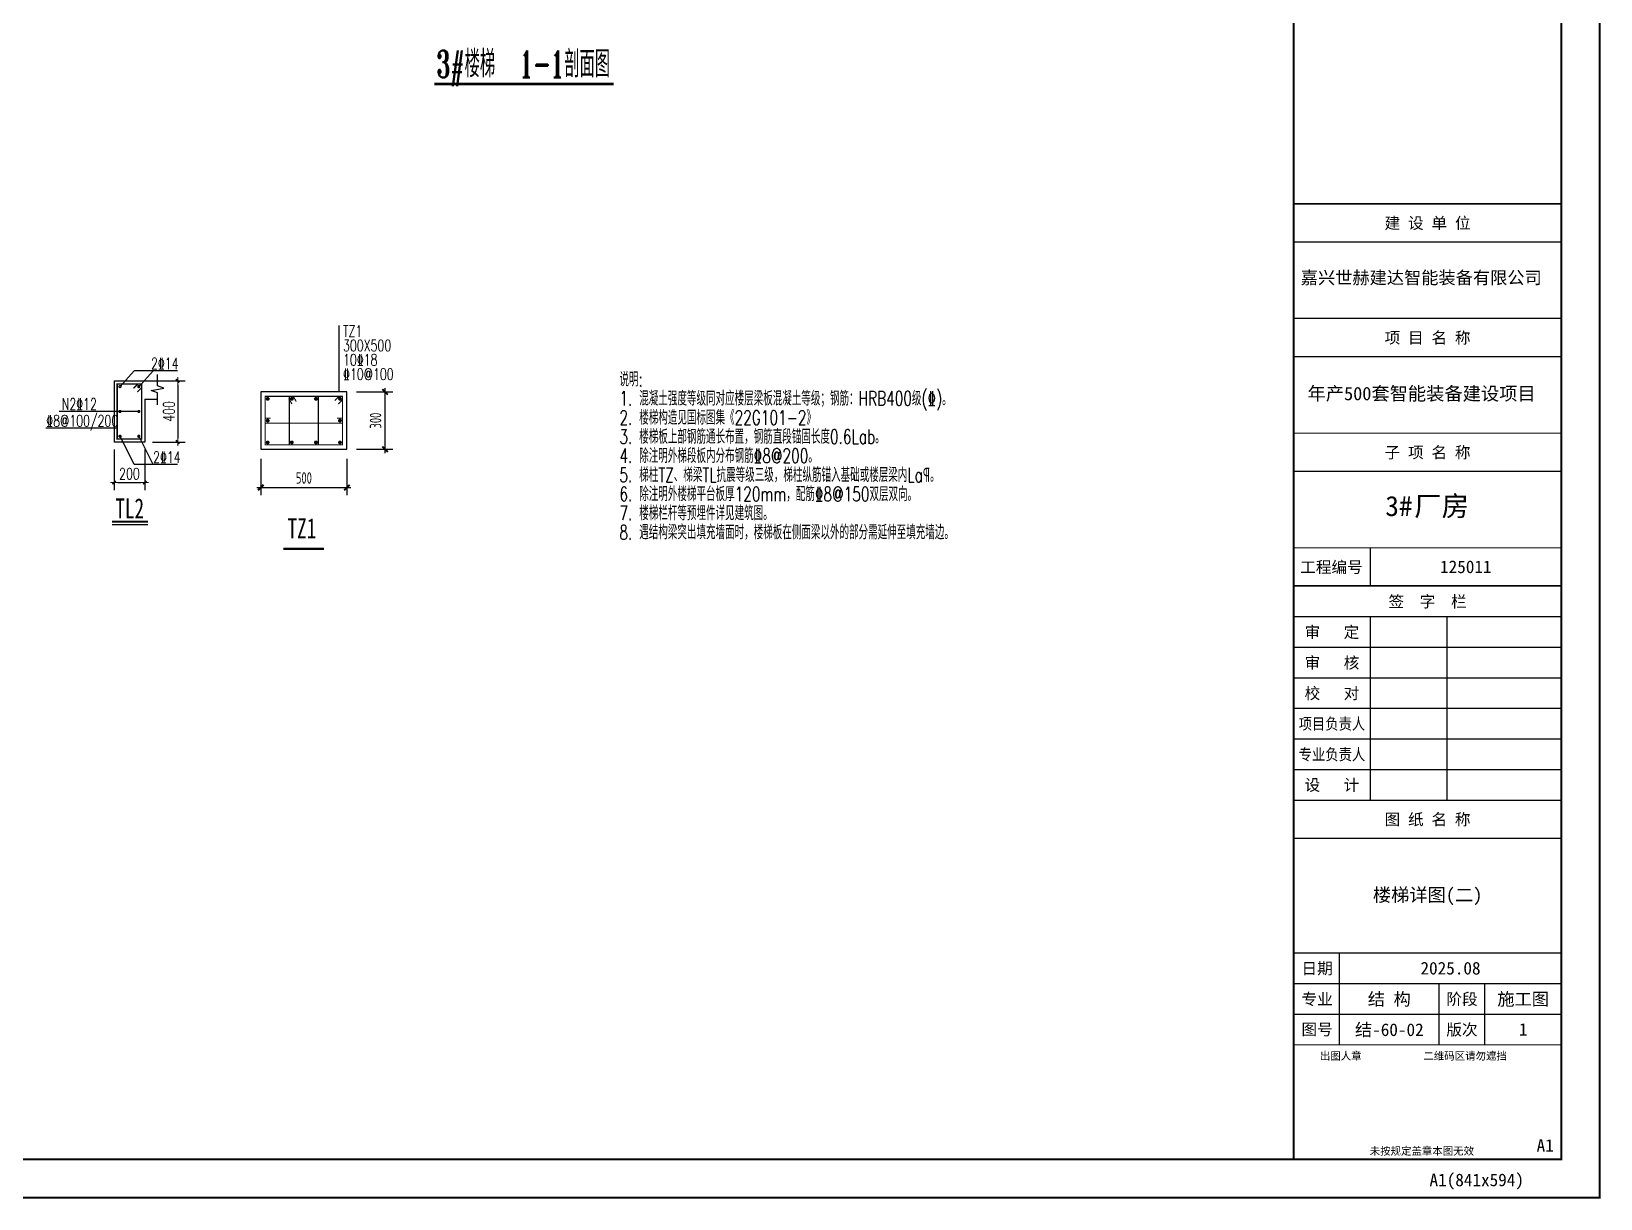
# Model space of a CAD drawing. Extents: x -1201378 to 2367219, y -619313 to 244905.
# Drawn here: x 2314504 to 2335021, y -399665 to -384398 of the extents above; entities that cross this region are included whole.
import ezdxf
from ezdxf.enums import TextEntityAlignment as Align

# ---------------------------------------------------------------- set-up
doc = ezdxf.new("R2010")
doc.units = 0
doc.header["$LTSCALE"] = 1000
doc.layers.get('0').update_dxf_attribs({"linetype": 'CONTINUOUS'})
doc.layers.get('Defpoints').update_dxf_attribs({"linetype": 'CONTINUOUS'})
for name, color, linetype in [('0-cxFrame', 155, 'CONTINUOUS'), ('A-LIN-V', 9, 'CONTINUOUS'), ('S-SGJ', 21, 'CONTINUOUS'), ('S-SHAPE', 51, 'CONTINUOUS'), ('S-SS', 111, 'CONTINUOUS'), ('S-TEXT', 21, 'CONTINUOUS'), ('SGJ', 21, 'CONTINUOUS'), ('WALL', 2, 'CONTINUOUS'), ('建-文字', 7, 'CONTINUOUS')]:
    doc.layers.add(name, color=color, linetype=linetype)
for name, color, linetype, lineweight in [('0-cxText', 131, 'CONTINUOUS', 25), ('DIM', 3, 'CONTINUOUS', 0), ('REIN', 1, 'CONTINUOUS', 0), ('S-dim', 81, 'CONTINUOUS', 0), ('S-gj', 6, 'CONTINUOUS', 0)]:
    doc.layers.add(name, color=color, linetype=linetype, lineweight=lineweight)
doc.styles.add('cx_biaoti', font='')
doc.styles.add('cx_tuming', font='simhei.ttf')
doc.styles.add('cx_tuqian1', font='')
doc.styles.add('SS1', font='tj-romans1.shx', dxfattribs={"width": 0.7, "bigfont": 'tj-hztxt1.shx'})
doc.styles.add('TKZ1', font='tjromant.shx', dxfattribs={"width": 0.7, "bigfont": 'tjhts.shx'})
doc.styles.add('TSSD_Dimension', font='tssdeng.shx', dxfattribs={"width": 0.7, "bigfont": 'hztxt.shx'})
doc.styles.add('黑体', font='simhei.ttf', dxfattribs={"width": 0.8})
doc.styles.get('cx_biaoti').set_extended_font_data('SimSun')
doc.styles.get('cx_tuqian1').set_extended_font_data('SimSun')
doc.dimstyles.new('S-25-50A', dxfattribs={"dimscale": 50, "dimtxt": 3, "dimasz": 1, "dimexe": 2, "dimexo": 2, "dimgap": 0.8, "dimtad": 1, "dimdec": 0, "dimlfac": 0.5, "dimzin": 0, "dimdsep": 46, "dimtxsty": 'SS1', "dimblk1": 'TT', "dimblk2": 'TT', "dimsah": 1, "dimcen": 1, "dimclrd": 256, "dimclre": 256, "dimclrt": 256, "dimadec": 0, "dimazin": 0, "dimtfac": 1, "dimtdec": 0, "dimtix": 1, "dimtmove": 2, "dimatfit": 0, "dimldrblk": 'TT', "dimfxl": 2, "dimtolj": 1, "dimtzin": 0, "dimarcsym": 0})
doc.dimstyles.new('TSSD_20_50', dxfattribs={"dimtxt": 150, "dimasz": 50, "dimexe": 100, "dimexo": 125, "dimgap": 50, "dimtad": 1, "dimdec": 0, "dimlfac": 0.4, "dimzin": 0, "dimdsep": 46, "dimtxsty": 'TSSD_Dimension', "dimblk": 'ARCHTICK', "dimcen": 0, "dimdle": 50, "dimclrt": 7, "dimadec": 0, "dimazin": 0, "dimtfac": 1, "dimtdec": 0, "dimtix": 1, "dimtmove": 2, "dimatfit": 3, "dimfxl": 1, "dimtolj": 1, "dimtzin": 0, "dimarcsym": 0})

# ---------------------------------------------------------------- blocks, each defined once
blk = doc.blocks.new('zjcx_lan_qianzi(Dragon)')
for p, q in [((-7000, 4800), (0, 4800)), ((-5000, 4800), (-5000, 0)), ((-3000, 4800), (-3000, 0)), ((-7000, 4000), (0, 4000)), ((-7000, 3200), (0, 3200)), ((-7000, 2400), (0, 2400)), ((-7000, 1600), (0, 1600)), ((-7000, 800), (0, 800))]:
    blk.add_line(p, q)
at = {"const_width": 30}
blk.add_lwpolyline([(-7000, 5600), (0, 5600)], dxfattribs=at)
blk.add_lwpolyline([(-7000, 5600), (0, 5600), (0, 0), (-7000, 0)], close=True, dxfattribs=at)
at = {"style": 'cx_biaoti'}
for s, p in [('签  字  栏', (-3500, 5200)), ('审   定', (-6000, 4400)), ('审   核', (-6000, 3600)), ('校   对', (-6000, 2800)), ('设   计', (-6000, 400))]:
    blk.add_text(s, height=300, dxfattribs=at).set_placement(p, align=Align.MIDDLE)
at = {"style": 'cx_biaoti', "width": 0.85}
for s, p in [('项目负责人', (-6000, 2000)), ('专业负责人', (-6000, 1200))]:
    blk.add_text(s, height=300, dxfattribs=at).set_placement(p, align=Align.MIDDLE)
blk = doc.blocks.new('T-签字(Dragon)')
at = {"layer": '0-cxFrame'}
blk.add_blockref('zjcx_lan_qianzi(Dragon)', (0, 0), dxfattribs=at)
blk = doc.blocks.new('zjcx_lan_tuming(Dragon)')
for p, q in [((-7000, 8400), (0, 8400)), ((-5800, 3000), (-5800, 5400)), ((-7000, 4600), (0, 4600)), ((-3200, 3000), (-3200, 4600)), ((-2000, 3000), (-2000, 4600)), ((-7000, 3800), (0, 3800))]:
    blk.add_line(p, q)
at = {"const_width": 30}
for points in [[(-7000, 9400), (0, 9400)], [(-7000, 5400), (0, 5400)], [(-7000, 3000), (0, 3000)], [(-7000, 0), (0, 0)]]:
    blk.add_lwpolyline(points, dxfattribs=at)
blk.add_lwpolyline([(-7000, 9400), (0, 9400), (0, 0), (-7000, 0)], close=True)
at = {"style": 'cx_biaoti'}
for s, p in [('图 纸 名 称', (-3500, 8900)), ('日期', (-6388, 5000)), ('专业', (-6388, 4200)), ('阶段', (-2600, 4200)), ('图号', (-6388, 3400)), ('版次', (-2600, 3400))]:
    blk.add_text(s, height=300, dxfattribs=at).set_placement(p, align=Align.MIDDLE)
for s, p in [('出图人章', (-6316, 2607)), ('二维码区请勿遮挡', (-3609, 2607)), ('未按规定盖章本图无效', (-5013, 120))]:
    blk.add_text(s, height=200, dxfattribs=at).set_placement(p)
blk = doc.blocks.new('T-图签(Dragon)')
blk.add_blockref('zjcx_lan_tuming(Dragon)', (0, 0))
at = {"color": 3, "style": 'cx_biaoti'}
for s, p in [('2025.08', (-2900, 5000)), ('施工图', (-1000, 4200))]:
    blk.add_text(s, height=330, dxfattribs=at).set_placement(p, align=Align.MIDDLE)
blk = doc.blocks.new('zjcx_lan_xiangmu(Dragon)')
for p, q in [((-7000, 9000), (0, 9000)), ((-7000, 6000), (0, 6000)), ((-7000, 3000), (0, 3000)), ((-5000, 1000), (-5000, 0))]:
    blk.add_line(p, q)
at = {"const_width": 30}
for points in [[(-7000, 10000), (0, 10000)], [(-7000, 7000), (0, 7000)], [(-7000, 7000), (0, 7000)], [(-7000, 4000), (0, 4000)], [(-7000, 4000), (0, 4000)], [(-7000, 1000), (0, 1000)], [(-7000, 0), (0, 0)]]:
    blk.add_lwpolyline(points, dxfattribs=at)
blk.add_lwpolyline([(-7000, 10000), (0, 10000), (0, 0), (-7000, 0)], close=True)
at = {"style": 'cx_biaoti'}
for s, p in [('建 设 单 位', (-3500, 9500)), ('项 目 名 称', (-3500, 6500)), ('子 项 名 称', (-3500, 3500)), ('工程编号', (-6013, 500))]:
    blk.add_text(s, height=300, dxfattribs=at).set_placement(p, align=Align.MIDDLE)
blk = doc.blocks.new('T-项目(Dragon)')
blk.add_blockref('zjcx_lan_xiangmu(Dragon)', (0, 0))
at = {"color": 3, "style": 'cx_tuming'}
for s, height, p in [('嘉兴世赫建达智能装备有限公司', 330, (-6816, 7901)), ('年产500套智能装备建设项目 ', 350, (-6638, 4859))]:
    blk.add_text(s, height=height, dxfattribs=at).set_placement(p)
blk = doc.blocks.new('zjcx_T1(Dragon)')
at = {"layer": '0-cxFrame', "const_width": 50}
blk.add_lwpolyline([(-7000, 0), (0, 0), (0, 57400), (-7000, 57400)], close=True, dxfattribs=at)
at = {"layer": '0-cxFrame'}
for name, p in [('T-项目(Dragon)', (0, 15000)), ('T-签字(Dragon)', (0, 9400)), ('T-图签(Dragon)', (0, 0))]:
    blk.add_blockref(name, p, dxfattribs=at)
blk = doc.blocks.new('TK22.A1 L(Dragon)')
at = {"layer": '0-cxFrame', "color": 7, "const_width": 0.5}
blk.add_lwpolyline([(0, 0), (-841, 0), (-841, 594), (0, 594)], close=True, dxfattribs=at)
at = {"layer": '0-cxFrame', "const_width": 0.5}
for points in [[(-80, 10), (-821, 10), (-821, 584), (-80, 584)], [(-10, 10), (-80, 10), (-80, 584), (-10, 584)]]:
    blk.add_lwpolyline(points, close=True, dxfattribs=at)
at = {"layer": '0-cxFrame', "xscale": 0.01, "yscale": 0.01, "zscale": 0.01}
blk.add_blockref('zjcx_T1(Dragon)', (-10, 10), dxfattribs=at)
at = {"style": '黑体', "flags": 4}
blk.add_attdef('图幅', text='', height=3.3, dxfattribs=at).set_placement((-40, 3), align=Align.RIGHT)
at = {"layer": '0-cxFrame', "style": '黑体'}
blk.add_text('(841x594)', height=3.3, dxfattribs=at).set_placement((-40, 3))
at = {"layer": '0-cxText', "flags": 4}
for tag, height, style, p in [('建设单位', 3.5, 'cx_tuming', (-45, 240)), ('项目名称', 3.5, 'cx_tuming', (-45, 210)), ('子项名称', 3.5, 'cx_tuming', (-45, 180)), ('工程编号', 3.3, 'cx_tuqian1', (-35, 165)), ('图名1', 3.5, 'cx_tuming', (-45, 87)), ('图名2', 3.5, 'cx_tuming', (-45, 79)), ('图名3', 3.5, 'cx_tuming', (-45, 71)), ('出图日期', 3.3, 'cx_tuqian1', (-39, 60)), ('专业', 3.3, 'cx_tuqian1', (-55, 52)), ('图号', 3.3, 'cx_tuqian1', (-55, 44)), ('版次', 3.3, 'cx_tuqian1', (-20, 44))]:
    blk.add_attdef(tag, text='', height=height, dxfattribs=dict(at, style=style)).set_placement(p, align=Align.MIDDLE)
at = {"layer": 'Defpoints', "color": 6, "flags": 4}
for tag, height, style, p in [('tufu', 3.3, '黑体', (-12, 12)), ('dwfname', 4, 'cx_tuqian1', (-80, 3))]:
    blk.add_attdef(tag, text='', height=height, dxfattribs=dict(at, style=style)).set_placement(p, align=Align.RIGHT)
blk = doc.blocks.new('G$C14211716')
at = {"layer": '建-文字', "style": '黑体'}
for s, p in [('3#', (-4606, -1171)), ('厂房', (-3850, -1171))]:
    blk.add_text(s, height=525.7, dxfattribs=at).set_placement(p)
blk = doc.blocks.new('TT')
blk.add_line((-0.97, 0), (0.97, 0))
at = {"const_width": 0.45}
blk.add_lwpolyline([(-0.44, -0.44), (0.44, 0.44)], dxfattribs=at)
blk = doc.blocks.new('*D6297')
at = {"layer": 'Defpoints', "color": 0, "transparency": 16777216}
for p in [(2315986, -388969), (2315986, -389769), (2316417, -389769)]:
    blk.add_point(p, dxfattribs=at)
at = {"layer": 'S-dim', "lineweight": -2, "transparency": 16777216}
for p, q in [((2316086, -388969), (2316517, -388969)), ((2316417, -389019), (2316417, -389719)), ((2316086, -389769), (2316517, -389769))]:
    blk.add_line(p, q, dxfattribs=at)
at = {"layer": 'S-dim', "lineweight": -2, "transparency": 16777216, "xscale": 50, "yscale": 50, "zscale": 50}
for p, rotation in [((2316417, -388969), 90), ((2316417, -389769), 270)]:
    blk.add_blockref('TT', p, dxfattribs=dict(at, rotation=rotation))
at = {"layer": 'S-dim', "transparency": 16777216, "insert": (2316302, -389369), "char_height": 150, "attachment_point": 5, "rotation": 90, "style": 'SS1'}
blk.add_mtext('\\A1;400', dxfattribs=at)
blk = doc.blocks.new('*D6298')
at = {"layer": 'Defpoints', "color": 0, "transparency": 16777216}
for p in [(2315586, -389769), (2315986, -389769), (2315986, -390299)]:
    blk.add_point(p, dxfattribs=at)
at = {"layer": 'S-dim', "lineweight": -2, "transparency": 16777216}
for p, q in [((2315586, -389869), (2315586, -390399)), ((2315986, -389869), (2315986, -390399)), ((2315636, -390299), (2315936, -390299))]:
    blk.add_line(p, q, dxfattribs=at)
at = {"layer": 'S-dim', "lineweight": -2, "transparency": 16777216, "xscale": 50, "yscale": 50, "zscale": 50, "rotation": 180}
blk.add_blockref('TT', (2315586, -390299), dxfattribs=at)
at = {"layer": 'S-dim', "lineweight": -2, "transparency": 16777216, "xscale": 50, "yscale": 50, "zscale": 50}
blk.add_blockref('TT', (2315986, -390299), dxfattribs=at)
at = {"layer": 'S-dim', "transparency": 16777216, "insert": (2315786, -390184), "char_height": 150, "attachment_point": 5, "style": 'SS1'}
blk.add_mtext('\\A1;200', dxfattribs=at)
blk = doc.blocks.new('_ArchTick')
at = {"color": 0, "linetype": 'ByBlock', "const_width": 0.5}
blk.add_lwpolyline([(-0.71, -0.71), (0.71, 0.71)], dxfattribs=at)
blk = doc.blocks.new('*D6294')
at = {"layer": 'Defpoints', "color": 0, "transparency": 16777216}
for p in [(2317504, -389864), (2318629, -389864), (2318629, -390364)]:
    blk.add_point(p, dxfattribs=at)
at = {"layer": 'DIM', "color": 0, "lineweight": -2, "transparency": 16777216}
for p, q in [((2317504, -389989), (2317504, -390464)), ((2318629, -389989), (2318629, -390464)), ((2317454, -390364), (2318679, -390364))]:
    blk.add_line(p, q, dxfattribs=at)
at = {"layer": 'DIM', "color": 0, "lineweight": -2, "transparency": 16777216, "xscale": 50, "yscale": 50, "zscale": 50, "rotation": 180}
blk.add_blockref('_ArchTick', (2317504, -390364), dxfattribs=at)
at = {"layer": 'DIM', "color": 0, "lineweight": -2, "transparency": 16777216, "xscale": 50, "yscale": 50, "zscale": 50}
blk.add_blockref('_ArchTick', (2318629, -390364), dxfattribs=at)
at = {"layer": 'DIM', "color": 7, "transparency": 16777216, "insert": (2318067, -390239), "char_height": 150, "attachment_point": 5, "style": 'TSSD_Dimension'}
blk.add_mtext('\\A1;500', dxfattribs=at)
blk = doc.blocks.new('*D6295')
at = {"layer": 'Defpoints', "color": 0, "transparency": 16777216}
for p in [(2318629, -389114), (2319129, -389114), (2318629, -389864)]:
    blk.add_point(p, dxfattribs=at)
at = {"layer": 'DIM', "color": 0, "lineweight": -2, "transparency": 16777216}
for p, q in [((2318754, -389114), (2319229, -389114)), ((2319129, -389914), (2319129, -389064)), ((2318754, -389864), (2319229, -389864))]:
    blk.add_line(p, q, dxfattribs=at)
at = {"layer": 'DIM', "color": 0, "lineweight": -2, "transparency": 16777216, "xscale": 50, "yscale": 50, "zscale": 50}
for p, rotation in [((2319129, -389114), 90), ((2319129, -389864), 270)]:
    blk.add_blockref('_ArchTick', p, dxfattribs=dict(at, rotation=rotation))
at = {"layer": 'DIM', "color": 7, "transparency": 16777216, "insert": (2319004, -389489), "char_height": 150, "attachment_point": 5, "rotation": 90, "style": 'TSSD_Dimension'}
blk.add_mtext('\\A1;300', dxfattribs=at)

msp = doc.modelspace()

# ---------------------------------------------------------------- linework, layer by layer
at = {"layer": 'REIN', "const_width": 15}
for points in [[(2318571.6, -389171.8), (2317561.6, -389171.8), (2317561.6, -389806.8), (2318571.6, -389806.8)], [(2318256.6, -389171.8), (2317876.6, -389171.8), (2317876.6, -389806.8), (2318256.6, -389806.8)]]:
    msp.add_lwpolyline(points, close=True, dxfattribs=at)
at = {"layer": 'REIN', "const_width": 25}
for points in [[(2317606.6, -389204.3, -1), (2317581.6, -389204.3, -1)], [(2317896.6, -389204.3, 1), (2317921.6, -389204.3, 1)], [(2317896.6, -389204.3, 1), (2317921.6, -389204.3, 1)], [(2318211.6, -389204.3, 1), (2318236.6, -389204.3, 1)], [(2318211.6, -389204.3, 1), (2318236.6, -389204.3, 1)], [(2318526.6, -389204.3, 1), (2318551.6, -389204.3, 1)], [(2317594.1, -389502, 1), (2317594.1, -389477, 1)], [(2317594.1, -389502, 1), (2317594.1, -389477, 1)], [(2318539.1, -389502, 1), (2318539.1, -389477, 1)], [(2318539.1, -389502, 1), (2318539.1, -389477, 1)], [(2317606.6, -389774.3, -1), (2317581.6, -389774.3, -1)], [(2317896.6, -389774.3, 1), (2317921.6, -389774.3, 1)], [(2317896.6, -389774.3, 1), (2317921.6, -389774.3, 1)], [(2318211.6, -389774.3, 1), (2318236.6, -389774.3, 1)], [(2318211.6, -389774.3, 1), (2318236.6, -389774.3, 1)], [(2318526.6, -389774.3, 1), (2318551.6, -389774.3, 1)]]:
    msp.add_lwpolyline(points, format="xyb", close=True, dxfattribs=at)
at = {"layer": 'REIN', "const_width": 15}
for points in [[(2317869.7, -389201), (2317911, -389272.5)], [(2317967.3, -389240), (2317927.9, -389171.8)], [(2318525.7, -389171.8), (2318471, -389226.5)], [(2318516.9, -389272.4), (2318571.6, -389217.8)], [(2317561.6, -389456.6), (2317561.6, -389522), (2318571.6, -389522), (2318571.6, -389456.6)], [(2317632.4, -389456.6), (2317561.6, -389456.6)], [(2318500.8, -389456.6), (2318571.6, -389456.6)]]:
    msp.add_lwpolyline(points, dxfattribs=at)
at = {"layer": 'S-gj', "ltscale": 0.25, "const_width": 17.5}
msp.add_lwpolyline([(2315625.8, -389009.2), (2315945.8, -389009.2), (2315945.8, -389729.2), (2315625.8, -389729.2)], close=True, dxfattribs=at)
at = {"layer": 'S-gj', "ltscale": 0.25, "const_width": 17.5, "elevation": 0}
for points in [[(2315650.4, -389044.4, -1), (2315675.4, -389044.4, -1)], [(2315921.2, -389044.4, 1), (2315896.2, -389044.4, 1)], [(2315650.4, -389370.3, -1), (2315675.4, -389370.3, -1)], [(2315921.2, -389370.3, 1), (2315896.2, -389370.3, 1)], [(2315650.4, -389694, 1), (2315675.4, -389694, 1)], [(2315921.2, -389694, -1), (2315896.2, -389694, -1)]]:
    msp.add_lwpolyline(points, format="xyb", close=True, dxfattribs=at)
at = {"layer": 'S-gj', "ltscale": 0.25, "const_width": 17.5}
msp.add_lwpolyline([(2315889.2, -389115.8), (2315945.8, -389059.2), (2315945.8, -389009.2), (2315895.8, -389009.2), (2315839.2, -389065.8)], dxfattribs=at)
at = {"layer": 'S-SGJ', "ltscale": 0.25}
msp.add_line((2318529.1, -389114.3), (2318529.1, -388244.3), dxfattribs=at)
at = {"layer": 'S-SHAPE'}
for p, q in [((2315585.8, -388969.2), (2315585.8, -389769.2)), ((2315585.8, -388969.2), (2315985.8, -388969.2)), ((2315985.8, -388969.2), (2316152.8, -388969.2)), ((2315985.8, -389209.2), (2315985.8, -389769.2)), ((2315985.8, -389209.2), (2316152.8, -389209.2)), ((2315985.8, -389769.2), (2315585.8, -389769.2))]:
    msp.add_line(p, q, dxfattribs=at)
msp.add_lwpolyline([(2316152.8, -389284.8), (2316152.8, -389123.8), (2316068.8, -389094), (2316236.8, -389064.3), (2316152.8, -389033.8), (2316152.8, -388886.8)], dxfattribs=at)
at = {"layer": 'S-TEXT'}
msp.add_line((2315558.5, -390847.7), (2316026.6, -390847.7), dxfattribs=at)
for points, const_width in [([(2319770.4, -385088.5), (2322115.2, -385088.5)], 35), ([(2315558.5, -390810.2), (2316027.8, -390810.2)], 25), ([(2317798.4, -391166.5), (2318328.1, -391166.5)], 30)]:
    msp.add_lwpolyline(points, dxfattribs=dict(at, const_width=const_width))
at = {"layer": 'SGJ'}
for p, q in [((2315847.2, -388836.1), (2315662.9, -389044.4)), ((2316413.5, -388836.1), (2315847.2, -388836.1)), ((2316096, -388836.1), (2315907.5, -389049.1)), ((2315897.8, -389370.3), (2314868.6, -389370.3)), ((2315625.8, -389589.7), (2314691.3, -389589.7)), ((2315847.2, -390062.4), (2315662.9, -389694)), ((2316096, -390062.4), (2315907.5, -389689.3)), ((2316413.5, -390062.4), (2315847.2, -390062.4))]:
    msp.add_line(p, q, dxfattribs=at)
at = {"layer": 'WALL'}
msp.add_lwpolyline([(2318629.1, -389114.3), (2317504.1, -389114.3), (2317504.1, -389864.3), (2318629.1, -389864.3)], close=True, dxfattribs=at)

# ---------------------------------------------------------------- block references
at = {"layer": '0-cxFrame'}
ref = msp.add_blockref('TK22.A1 L(Dragon)', (2335008.3, -399652.2), dxfattribs=dict(at, xscale=50, yscale=50, zscale=50))
ref.add_attrib('图名2', '楼梯详图(二)', dxfattribs={"layer": '0-cxText', "height": 175, "style": 'cx_tuming'}).set_placement((2332758.3, -395702.2), align=Align.MIDDLE)
ref.add_attrib('工程编号', '125011', dxfattribs={"layer": '0-cxText', "height": 165, "style": 'cx_tuqian1'}).set_placement((2333258.3, -391402.2), align=Align.MIDDLE)
ref.add_attrib('图号', '结-60-02', dxfattribs={"layer": '0-cxText', "height": 165, "style": 'cx_tuqian1'}).set_placement((2332258.3, -397452.2), align=Align.MIDDLE)
ref.add_attrib('版次', '1', dxfattribs={"layer": '0-cxText', "height": 165, "style": 'cx_tuqian1'}).set_placement((2334008.3, -397452.2), align=Align.MIDDLE)
ref.add_attrib('专业', '结 构', dxfattribs={"layer": '0-cxText', "height": 165, "style": 'cx_tuqian1'}).set_placement((2332258.3, -397052.2), align=Align.MIDDLE)
ref.add_attrib('图幅', 'A1', dxfattribs={"layer": '0', "height": 165, "style": '黑体'}).set_placement((2333008.3, -399502.2), align=Align.RIGHT)
ref.add_attrib('tufu', 'A1', dxfattribs={"layer": 'Defpoints', "color": 6, "height": 165, "style": '黑体'}).set_placement((2334408.3, -399052.2), align=Align.RIGHT)
at = {"layer": 'A-LIN-V', "xscale": 0.5, "yscale": 0.5, "zscale": 0.5}
msp.add_blockref('G$C14211716', (2334508.3, -390152.2), dxfattribs=at)

# ---------------------------------------------------------------- texts
at = {"layer": 'S-SGJ', "ltscale": 0.25, "style": 'SS1', "width": 0.7}
for s, p in [('TZ1', (2318579.1, -388394.3)), ('300X500', (2318579.1, -388581.8)), ('10%%15318', (2318579.1, -388769.3)), ('\x9910@100', (2318579.1, -388956.8))]:
    msp.add_text(s, height=150, dxfattribs=at).set_placement(p)
at = {"layer": 'S-SS', "style": 'SS1', "width": 0.7}
for s, p in [('说明:', (2322192.7, -389042.7)), ('1. 混凝土强度等级同对应楼层梁板混凝土等级；钢筋：HRB400级(%%153)。', (2322192.7, -389292.7)), ('2. 楼梯构造见国标图集《22G101-2》', (2322192.7, -389542.7)), ('3. 楼梯板上部钢筋通长布置，钢筋直段锚固长度0.6Lab。', (2322192.7, -389792.7)), ('4. 除注明外梯段板内分布钢筋\x998@200。', (2322192.7, -390042.7)), ('5. 梯柱TZ、梯梁TL抗震等级三级，梯柱纵筋锚入基础或楼层梁内La¶。 ', (2322192.7, -390292.7)), ('6. 除注明外楼梯平台板厚120mm，配筋\x998@150双层双向。 ', (2322192.7, -390542.7)), ('7. 楼梯栏杆等预埋件详见建筑图。 ', (2322192.7, -390792.7)), ('8. 遇结构梁突出填充墙面时，楼梯板在侧面梁以外的部分需延伸至填充墙边。', (2322192.7, -391042.7))]:
    msp.add_text(s, height=187.5, dxfattribs=at).set_placement(p)
at = {"layer": 'S-TEXT'}
for s, height, style, width, p in [('3#楼梯', 350, 'TKZ1', 0.6, (2319799.5, -384999.9)), ('1-1剖面图', 350, 'TKZ1', 0.6, (2320886.6, -384999.9)), ('TZ1', 262.87, '黑体', 0.7, (2317853.9, -391028.1))]:
    msp.add_text(s, height=height, dxfattribs=dict(at, style=style, width=width)).set_placement(p)
at = {"layer": 'S-TEXT', "style": '黑体', "width": 0.7}
msp.add_text('TL2', height=262.87, dxfattribs=at).set_placement((2315977.7, -390768.4), align=Align.RIGHT)
at = {"layer": 'SGJ', "style": 'SS1', "width": 0.7}
for s, p in [('2\x9914', (2316068.2, -388817.1)), ('\x998@100/200', (2314699.1, -389567.1)), ('N2\x9912', (2314901.4, -389347.7)), ('2\x9914', (2316096, -390042.4))]:
    msp.add_text(s, height=150, dxfattribs=at).set_placement(p)

# ---------------------------------------------------------------- dimensions: what is measured, and where the dimension line sits
at = {"layer": 'DIM'}
dim = msp.add_aligned_dim(p1=(2318629.1, -389864.3), p2=(2318629.1, -389114.3), distance=-500, dimstyle='TSSD_20_50', dxfattribs=at)
dim.commit()
dim.dimension.update_dxf_attribs({"geometry": '*D6295', "text_midpoint": (2319004.1, -389489.3)})
dim = msp.add_aligned_dim(p1=(2317504.1, -389864.3), p2=(2318629.1, -389864.3), distance=-500, text='500', dimstyle='TSSD_20_50', dxfattribs=at)
dim.commit()
dim.dimension.update_dxf_attribs({"geometry": '*D6294', "text_midpoint": (2318066.6, -390239.3)})
at = {"layer": 'S-dim'}
dim = msp.add_linear_dim(base=(2316417.2, -389769.2), p1=(2315985.8, -388969.2), p2=(2315985.8, -389769.2), angle=90, dimstyle='S-25-50A', dxfattribs=at)
dim.commit()
dim.dimension.update_dxf_attribs({"geometry": '*D6297', "text_midpoint": (2316302.2, -389369.2)})
dim = msp.add_linear_dim(base=(2315985.8, -390298.5), p1=(2315585.8, -389769.2), p2=(2315985.8, -389769.2), dimstyle='S-25-50A', dxfattribs=at)
dim.commit()
dim.dimension.update_dxf_attribs({"geometry": '*D6298', "text_midpoint": (2315785.8, -390183.5)})

doc.saveas('drawing.dxf')
